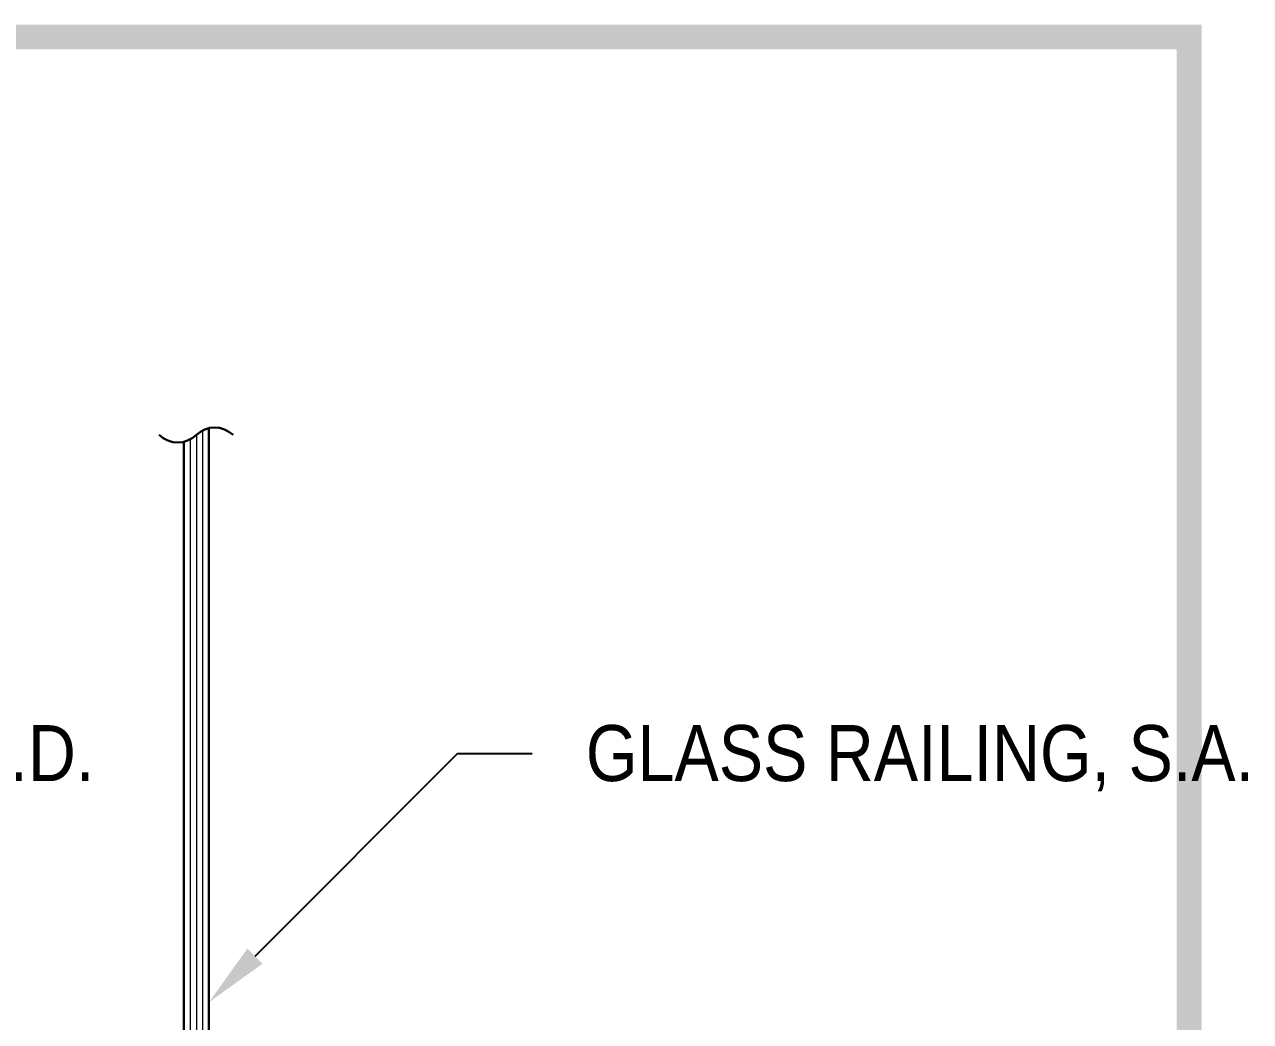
# Model space of a CAD drawing. Header units: inches. Extents: x -2661 to 42767, y -1222 to 9099.
# Drawn here: x 2313.48 to 2338.13, y 1874.81 to 1894.84 of the extents above; entities that cross this region are included whole.
import ezdxf
from ezdxf import colors
from ezdxf.entities.mleader import LeaderData, LeaderLine
from ezdxf.math import Vec2, Vec3

# ---------------------------------------------------------------- set-up
doc = ezdxf.new("R2010")
doc.units = ezdxf.units.IN
doc.header["$LTSCALE"] = 12
doc.header["$MEASUREMENT"] = 0
doc.layers.add('S-ANNO-NOTE', color=4, linetype='CONTINUOUS')
doc.layers.add('S-ARCH', color=1, linetype='CONTINUOUS')
doc.styles.add('Arial', font='arial.ttf', dxfattribs={"width": 0.85})

msp = doc.modelspace()

# ---------------------------------------------------------------- linework, layer by layer
at = {"layer": 'S-ANNO-NOTE', "color": 191, "const_width": 0.5}
msp.add_lwpolyline([(2238.1311, 1894.59491), (2336.90137, 1894.59491), (2336.90137, 1856.59491), (2238.1311, 1856.59491)], close=True, dxfattribs=at)
at = {"layer": 'S-ARCH', "lineweight": 30}
msp.add_lwpolyline([(2316.18983, 1886.59545, 0.40846485), (2316.93982, 1886.59491, -0.40741498), (2317.67721, 1886.59491, -2.16621676)], format="xyb", dxfattribs=at)
at = {"layer": 'S-ARCH', "lineweight": 5}
for points in [[(2317.06512, 1886.68562), (2317.06512, 1857.66842)], [(2316.81453, 1886.50363), (2316.81453, 1857.66842)], [(2316.93982, 1886.59491), (2316.93982, 1857.66842)]]:
    msp.add_lwpolyline(points, dxfattribs=at)
at = {"layer": 'S-ARCH', "lineweight": 30}
for points in [[(2317.19041, 1877.13835), (2317.19041, 1878.62702), (2317.19041, 1886.73173)], [(2316.68924, 1886.45659), (2316.68924, 1878.62702), (2316.68924, 1876.8066)], [(2316.68924, 1876.8066), (2316.68924, 1857.73107), (2316.75189, 1857.66842), (2317.12776, 1857.66842), (2317.19041, 1857.73107), (2317.19041, 1877.13835)]]:
    msp.add_lwpolyline(points, dxfattribs=at)

# ---------------------------------------------------------------- leaders
at = {"layer": 'S-ANNO-NOTE'}
ml = msp.add_multileader_mtext('Standard', dxfattribs=at)
ml.set_content('\\A1;GLASS RAILING, S.A.D.', color=4, style='Arial')
ml.set_leader_properties(color=2)
ml.build(insert=Vec2(0, 0))
ml.multileader.update_dxf_attribs({"dogleg_length": 0.36, "arrow_head_size": 1.3125, "scale": 12})
ctx = ml.context
ctx.base_point, ctx.scale, ctx.char_height, ctx.arrow_head_size, ctx.landing_gap_size, ctx.plane_origin = Vec3(2250.78588, 1880.19017), 12, 1.125, 1.3125, 1.08, Vec3(2221.72377, 2163.15995)
notes = []
notes.append((ctx, [(0, (1, 1, 0), (2249.28588, 1880.19017), (1, 0), 1.5, [(0, [(2244.28588, 1875.19017)], 0, [])])]))
ctx.mtext.insert, ctx.mtext.width, ctx.mtext.flow_direction = Vec3(2251.86588, 1880.76226), 10.84875, 5
ml = msp.add_multileader_mtext('Standard', dxfattribs=at)
ml.set_content('\\A1;GLASS RAILING, S.A.D.', color=4, style='Arial')
ml.set_leader_properties(color=2)
ml.build(insert=Vec2(0, 0))
ml.multileader.update_dxf_attribs({"dogleg_length": 0.36, "arrow_head_size": 1.3125, "scale": 12})
ctx = ml.context
ctx.base_point, ctx.scale, ctx.char_height, ctx.arrow_head_size, ctx.landing_gap_size, ctx.plane_origin = Vec3(2274.7951, 1880.19017), 12, 1.125, 1.3125, 1.08, Vec3(2245.73299, 2163.15995)
notes.append((ctx, [(0, (1, 1, 0), (2273.2951, 1880.19017), (1, 0), 1.5, [(0, [(2268.2951, 1875.19017)], 0, [])])]))
ctx.mtext.insert, ctx.mtext.width, ctx.mtext.flow_direction = Vec3(2275.8751, 1880.76226), 10.84875, 5
ml = msp.add_multileader_mtext('Standard', dxfattribs=at)
ml.set_content('\\A1;GLASS RAILING, S.A.D.', color=4, style='Arial')
ml.set_leader_properties(color=2)
ml.build(insert=Vec2(0, 0))
ml.multileader.update_dxf_attribs({"dogleg_length": 0.36, "arrow_head_size": 1.3125, "scale": 12})
ctx = ml.context
ctx.base_point, ctx.scale, ctx.char_height, ctx.arrow_head_size, ctx.landing_gap_size, ctx.plane_origin = Vec3(2299.0361, 1880.19017), 12, 1.125, 1.3125, 1.08, Vec3(2269.97399, 2163.15995)
notes.append((ctx, [(0, (1, 1, 0), (2297.5361, 1880.19017), (1, 0), 1.5, [(0, [(2292.5361, 1875.19017)], 0, [])])]))
ctx.mtext.insert, ctx.mtext.width, ctx.mtext.flow_direction = Vec3(2300.1161, 1880.76226), 10.84875, 5
ml = msp.add_multileader_mtext('Standard', dxfattribs=at)
ml.set_content('\\A1;GLASS RAILING, S.A.D.', color=4, style='Arial')
ml.set_leader_properties(color=2)
ml.build(insert=Vec2(0, 0))
ml.multileader.update_dxf_attribs({"dogleg_length": 0.36, "arrow_head_size": 1.3125, "scale": 12})
ctx = ml.context
ctx.base_point, ctx.scale, ctx.char_height, ctx.arrow_head_size, ctx.landing_gap_size, ctx.plane_origin = Vec3(2323.69041, 1880.19017), 12, 1.125, 1.3125, 1.08, Vec3(2294.6283, 2163.15995)
notes.append((ctx, [(0, (1, 1, 0), (2322.19041, 1880.19017), (1, 0), 1.5, [(0, [(2317.19041, 1875.19017)], 0, [])])]))
ctx.mtext.insert, ctx.mtext.width, ctx.mtext.flow_direction = Vec3(2324.77041, 1880.76226), 10.84875, 5
for ctx, leaders in notes:
    for number, flags, end, landing, length, lines in leaders:
        leader = LeaderData()
        leader.index, (leader.has_last_leader_line, leader.has_dogleg_vector, leader.attachment_direction) = number, flags
        leader.last_leader_point, leader.dogleg_vector, leader.dogleg_length = Vec3(end), Vec3(landing), length
        for number, points, colour, breaks in lines:
            line = LeaderLine()
            line.index, line.vertices, line.color, line.breaks = number, Vec3.list(points), colors.encode_raw_color(colour), breaks
            leader.lines.append(line)
        ctx.leaders.append(leader)

doc.saveas('drawing.dxf')
